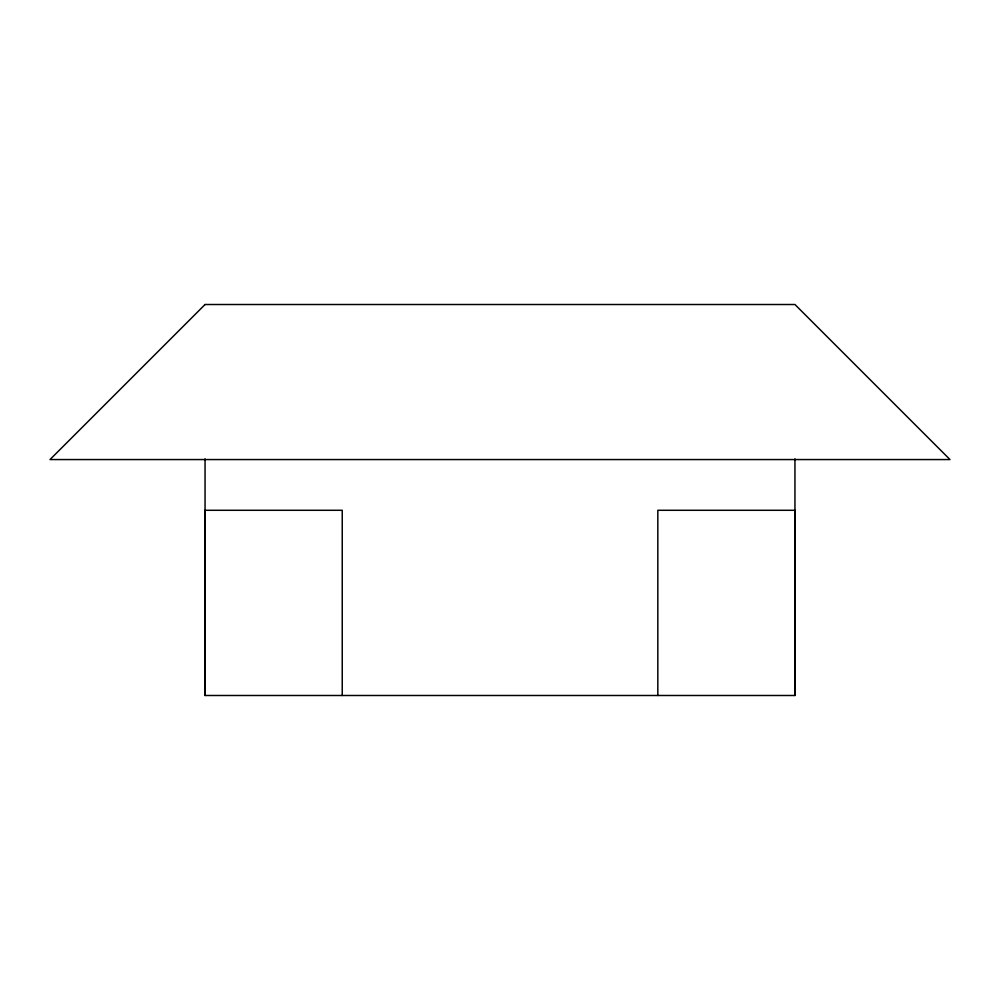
<?xml version="1.0" encoding="UTF-8"?>
<svg xmlns="http://www.w3.org/2000/svg" width="1000" height="1000" viewBox="0 0 1000 1000"><rect width="100%" height="100%" fill="white"/><g stroke="black" fill="none" stroke-linecap="round" stroke-linejoin="round"><path stroke-width="1.5" d="M657.825 695.487L657.825 510.288L794.95 510.288L794.95 695.487L205.05 695.487L205.05 510.288L342.238 510.288L342.238 695.487M794.95 458.85L794.95 695.487M205.05 458.85L205.05 695.487M205.05 304.513L50 459.562L950 459.562L794.95 304.513L205.05 304.513"/></g></svg>
